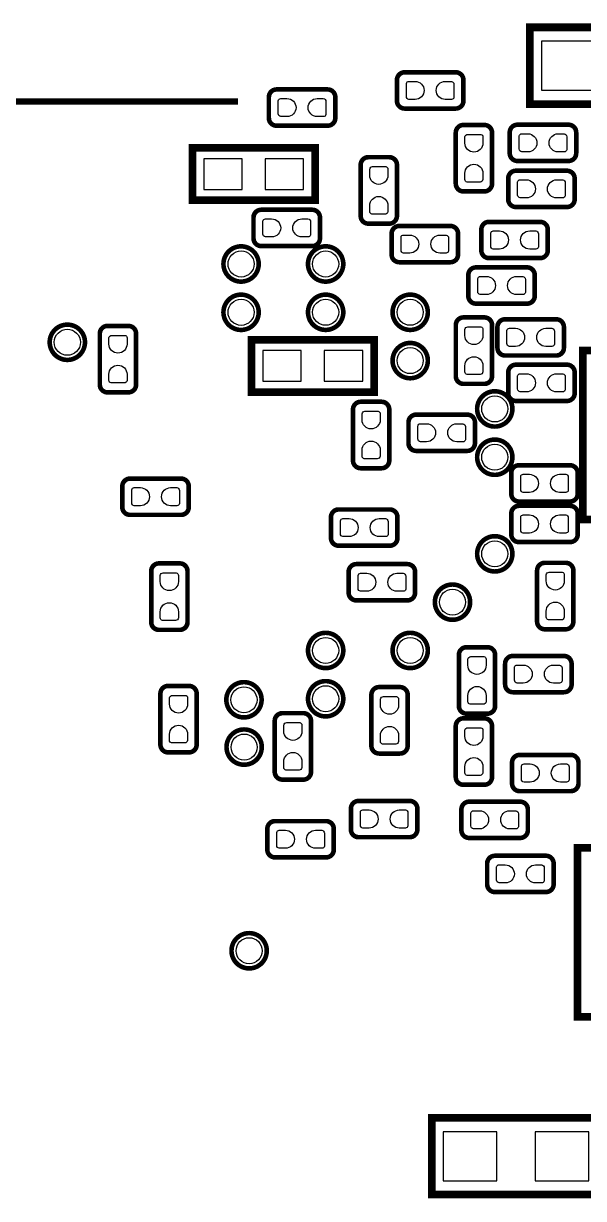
# Model space of a CAD drawing. Extents: x 6 to 176, y -11 to 159.
# Drawn here: x 101.5 to 110.77, y 96.63 to 116.09 of the extents above; entities that cross this region are included whole.
import ezdxf

# ---------------------------------------------------------------- set-up
doc = ezdxf.new("R2010")
doc.units = 0
for name, color, linetype in [('PG_NEW_SLIK-BOT', 231, 'CONTINUOUS'), ('PG_SILKSCREEN_BOTTOM', 122, 'CONTINUOUS'), ('PIN_BOTTOM', 12, 'CONTINUOUS')]:
    doc.layers.add(name, color=color, linetype=linetype)

msp = doc.modelspace()

# ---------------------------------------------------------------- linework, layer by layer
at = {"layer": 'PG_NEW_SLIK-BOT'}
for points, const_width in [([(112.6744, 116.0272), (109.8804, 116.0272), (109.8804, 114.7572), (112.6744, 114.7572), (112.6744, 116.0272)], 0.127), ([(107.67949, 115.155726), (107.67949, 114.809524)], 0.0762), ([(108.652564, 115.282726), (107.80649, 115.282726)], 0.0762), ([(108.779564, 114.809524), (108.779564, 115.155726)], 0.0762), ([(106.531918, 114.998754), (105.685844, 114.998754)], 0.0762), ([(105.558844, 114.871754), (105.558844, 114.525552)], 0.0762), ([(106.658918, 114.525552), (106.658918, 114.871754)], 0.0762), ([(107.80649, 114.682524), (108.652564, 114.682524)], 0.0762), ([(105.685844, 114.398552), (106.531918, 114.398552)], 0.0762), ([(109.126528, 114.41049), (108.780326, 114.41049)], 0.0762), ([(110.519718, 114.414554), (109.673644, 114.414554)], 0.0762), ([(108.653326, 114.28349), (108.653326, 113.437416)], 0.0762), ([(109.253528, 113.437416), (109.253528, 114.28349)], 0.0762), ([(109.546644, 114.287554), (109.546644, 113.941352)], 0.0762), ([(110.646718, 113.941352), (110.646718, 114.287554)], 0.0762), ([(104.2924, 113.166398), (106.3244, 113.166398), (106.3244, 114.029998), (104.2924, 114.029998), (104.2924, 113.166398)], 0.127), ([(107.551982, 113.876836), (107.20578, 113.876836)], 0.0762), ([(109.673644, 113.814352), (110.519718, 113.814352)], 0.0762), ([(107.07878, 113.749836), (107.07878, 112.903762)], 0.0762), ([(107.678982, 112.903762), (107.678982, 113.749836)], 0.0762), ([(110.494318, 113.652554), (109.648244, 113.652554)], 0.0762), ([(109.521244, 113.525554), (109.521244, 113.179352)], 0.0762), ([(110.621318, 113.179352), (110.621318, 113.525554)], 0.0762), ([(108.780326, 113.310416), (109.126528, 113.310416)], 0.0762), ([(106.277918, 113.006124), (105.431844, 113.006124)], 0.0762), ([(109.648244, 113.052352), (110.494318, 113.052352)], 0.0762), ([(105.304844, 112.879124), (105.304844, 112.532922)], 0.0762), ([(106.404918, 112.532922), (106.404918, 112.879124)], 0.0762), ([(107.20578, 112.776762), (107.551982, 112.776762)], 0.0762), ([(108.563918, 112.738154), (107.717844, 112.738154)], 0.0762), ([(109.076236, 112.678972), (109.076236, 112.33277)], 0.0762), ([(110.04931, 112.805972), (109.203236, 112.805972)], 0.0762), ([(110.17631, 112.33277), (110.17631, 112.678972)], 0.0762), ([(107.590844, 112.611154), (107.590844, 112.264952)], 0.0762), ([(108.690918, 112.264952), (108.690918, 112.611154)], 0.0762), ([(105.431844, 112.405922), (106.277918, 112.405922)], 0.0762), ([(107.717844, 112.137952), (108.563918, 112.137952)], 0.0762), ([(109.833664, 112.0521), (108.98759, 112.0521)], 0.0762), ([(109.203236, 112.20577), (110.04931, 112.20577)], 0.0762), ([(108.86059, 111.9251), (108.86059, 111.578898)], 0.0762), ([(109.960664, 111.578898), (109.960664, 111.9251)], 0.0762), ([(108.98759, 111.451898), (109.833664, 111.451898)], 0.0762), ([(103.233728, 111.08309), (102.887526, 111.08309)], 0.0762), ([(108.65358, 111.096806), (108.65358, 110.250732)], 0.0762), ([(109.126782, 111.223806), (108.78058, 111.223806)], 0.0762), ([(109.253782, 110.250732), (109.253782, 111.096806)], 0.0762), ([(109.342936, 111.066072), (109.342936, 110.71987)], 0.0762), ([(110.31601, 111.193072), (109.469936, 111.193072)], 0.0762), ([(110.44301, 110.71987), (110.44301, 111.066072)], 0.0762), ([(102.760526, 110.95609), (102.760526, 110.110016)], 0.0762), ([(103.360728, 110.110016), (103.360728, 110.95609)], 0.0762), ([(107.302554, 110.851696), (105.270554, 110.851696), (105.270554, 109.988096), (107.302554, 109.988096), (107.302554, 110.851696)], 0.127), ([(110.756954, 110.673896), (110.756954, 107.879896), (112.026954, 107.879896), (112.026954, 110.673896), (110.756954, 110.673896)], 0.127), ([(109.469936, 110.59287), (110.31601, 110.59287)], 0.0762), ([(109.521244, 110.313724), (109.521244, 109.967522)], 0.0762), ([(110.494318, 110.440724), (109.648244, 110.440724)], 0.0762), ([(110.621318, 109.967522), (110.621318, 110.313724)], 0.0762), ([(108.78058, 110.123732), (109.126782, 110.123732)], 0.0762), ([(102.887526, 109.983016), (103.233728, 109.983016)], 0.0762), ([(106.95178, 109.699806), (106.95178, 108.853732)], 0.0762), ([(107.424982, 109.826806), (107.07878, 109.826806)], 0.0762), ([(107.551982, 108.853732), (107.551982, 109.699806)], 0.0762), ([(109.648244, 109.840522), (110.494318, 109.840522)], 0.0762), ([(108.843318, 109.613954), (107.997244, 109.613954)], 0.0762), ([(107.870244, 109.486954), (107.870244, 109.140752)], 0.0762), ([(108.970318, 109.140752), (108.970318, 109.486954)], 0.0762), ([(107.997244, 109.013752), (108.843318, 109.013752)], 0.0762), ([(107.07878, 108.726732), (107.424982, 108.726732)], 0.0762), ([(110.544864, 108.7755), (109.69879, 108.7755)], 0.0762), ([(104.10571, 108.554774), (103.259636, 108.554774)], 0.0762), ([(109.57179, 108.6485), (109.57179, 108.302298)], 0.0762), ([(110.671864, 108.302298), (110.671864, 108.6485)], 0.0762), ([(103.132636, 108.427774), (103.132636, 108.081572)], 0.0762), ([(104.23271, 108.081572), (104.23271, 108.427774)], 0.0762), ([(109.69879, 108.175298), (110.544864, 108.175298)], 0.0762), ([(103.259636, 107.954572), (104.10571, 107.954572)], 0.0762), ([(107.560364, 108.043726), (106.71429, 108.043726)], 0.0762), ([(109.57179, 107.97667), (109.57179, 107.630468)], 0.0762), ([(110.544864, 108.10367), (109.69879, 108.10367)], 0.0762), ([(110.671864, 107.630468), (110.671864, 107.97667)], 0.0762), ([(106.58729, 107.916726), (106.58729, 107.570524)], 0.0762), ([(107.687364, 107.570524), (107.687364, 107.916726)], 0.0762), ([(106.71429, 107.443524), (107.560364, 107.443524)], 0.0762), ([(109.69879, 107.503468), (110.544864, 107.503468)], 0.0762), ([(103.611426, 107.023408), (103.611426, 106.177334)], 0.0762), ([(104.084628, 107.150408), (103.738426, 107.150408)], 0.0762), ([(104.211628, 106.177334), (104.211628, 107.023408)], 0.0762), ([(106.879644, 107.011724), (106.879644, 106.665522)], 0.0762), ([(107.852718, 107.138724), (107.006644, 107.138724)], 0.0762), ([(107.979718, 106.665522), (107.979718, 107.011724)], 0.0762), ([(109.999526, 107.03306), (109.999526, 106.186986)], 0.0762), ([(110.472728, 107.16006), (110.126526, 107.16006)], 0.0762), ([(110.599728, 106.186986), (110.599728, 107.03306)], 0.0762), ([(107.006644, 106.538522), (107.852718, 106.538522)], 0.0762), ([(103.738426, 106.050334), (104.084628, 106.050334)], 0.0762), ([(110.126526, 106.059986), (110.472728, 106.059986)], 0.0762), ([(108.70438, 105.635806), (108.70438, 104.789732)], 0.0762), ([(109.177582, 105.762806), (108.83138, 105.762806)], 0.0762), ([(109.304582, 104.789732), (109.304582, 105.635806)], 0.0762), ([(110.443264, 105.618026), (109.59719, 105.618026)], 0.0762), ([(109.47019, 105.491026), (109.47019, 105.144824)], 0.0762), ([(110.570264, 105.144824), (110.570264, 105.491026)], 0.0762), ([(104.236774, 105.121964), (103.890572, 105.121964)], 0.0762), ([(107.729782, 105.102406), (107.38358, 105.102406)], 0.0762), ([(103.763572, 104.994964), (103.763572, 104.14889)], 0.0762), ([(104.363774, 104.14889), (104.363774, 104.994964)], 0.0762), ([(107.25658, 104.975406), (107.25658, 104.129332)], 0.0762), ([(107.856782, 104.129332), (107.856782, 104.975406)], 0.0762), ([(109.59719, 105.017824), (110.443264, 105.017824)], 0.0762), ([(106.129582, 104.670606), (105.78338, 104.670606)], 0.0762), ([(108.83138, 104.662732), (109.177582, 104.662732)], 0.0762), ([(105.65638, 104.543606), (105.65638, 103.697532)], 0.0762), ([(106.256582, 103.697532), (106.256582, 104.543606)], 0.0762), ([(108.653072, 104.458262), (108.653072, 103.612188)], 0.0762), ([(109.126274, 104.585262), (108.780072, 104.585262)], 0.0762), ([(109.253274, 103.612188), (109.253274, 104.458262)], 0.0762), ([(103.890572, 104.02189), (104.236774, 104.02189)], 0.0762), ([(107.38358, 104.002332), (107.729782, 104.002332)], 0.0762), ([(110.557564, 103.979726), (109.71149, 103.979726)], 0.0762), ([(109.58449, 103.852726), (109.58449, 103.506524)], 0.0762), ([(110.684564, 103.506524), (110.684564, 103.852726)], 0.0762), ([(105.78338, 103.570532), (106.129582, 103.570532)], 0.0762), ([(108.780072, 103.485188), (109.126274, 103.485188)], 0.0762), ([(109.71149, 103.379524), (110.557564, 103.379524)], 0.0762), ([(106.917236, 103.090472), (106.917236, 102.74427)], 0.0762), ([(107.89031, 103.217472), (107.044236, 103.217472)], 0.0762), ([(108.01731, 102.74427), (108.01731, 103.090472)], 0.0762), ([(109.719364, 103.205026), (108.87329, 103.205026)], 0.0762), ([(108.74629, 103.078026), (108.74629, 102.731824)], 0.0762), ([(109.846364, 102.731824), (109.846364, 103.078026)], 0.0762), ([(105.533444, 102.755954), (105.533444, 102.409752)], 0.0762), ([(106.506518, 102.882954), (105.660444, 102.882954)], 0.0762), ([(106.633518, 102.409752), (106.633518, 102.755954)], 0.0762), ([(107.044236, 102.61727), (107.89031, 102.61727)], 0.0762), ([(108.87329, 102.604824), (109.719364, 102.604824)], 0.0762), ([(110.146084, 102.309422), (109.30001, 102.309422)], 0.0762), ([(110.6678, 102.4382), (110.6678, 99.6442), (111.9378, 99.6442), (111.9378, 102.4382), (110.6678, 102.4382)], 0.127), ([(105.660444, 102.282752), (106.506518, 102.282752)], 0.0762), ([(109.17301, 102.182422), (109.17301, 101.83622)], 0.0762), ([(110.273084, 101.83622), (110.273084, 102.182422)], 0.0762), ([(109.30001, 101.70922), (110.146084, 101.70922)], 0.0762), ([(111.0488, 97.9678), (108.2548, 97.9678), (108.2548, 96.6978), (111.0488, 96.6978), (111.0488, 97.9678)], 0.127)]:
    msp.add_lwpolyline(points, dxfattribs=dict(at, const_width=const_width))
at = {"layer": 'PG_NEW_SLIK-BOT', "const_width": 0.0762}
for points in [[(107.80649, 115.282726, 0.414214), (107.67949, 115.155726)], [(108.779564, 115.155726, 0.414214), (108.652564, 115.282726)], [(105.685844, 114.998754, 0.414214), (105.558844, 114.871754)], [(106.658918, 114.871754, 0.414214), (106.531918, 114.998754)], [(107.67949, 114.809524, 0.414214), (107.80649, 114.682524)], [(108.652564, 114.682524, 0.414214), (108.779564, 114.809524)], [(105.558844, 114.525552, 0.414214), (105.685844, 114.398552)], [(106.531918, 114.398552, 0.414214), (106.658918, 114.525552)], [(108.780326, 114.41049, 0.414214), (108.653326, 114.28349)], [(109.253528, 114.28349, 0.414214), (109.126528, 114.41049)], [(109.673644, 114.414554, 0.414214), (109.546644, 114.287554)], [(110.646718, 114.287554, 0.414214), (110.519718, 114.414554)], [(107.20578, 113.876836, 0.414214), (107.07878, 113.749836)], [(107.678982, 113.749836, 0.414214), (107.551982, 113.876836)], [(109.546644, 113.941352, 0.414214), (109.673644, 113.814352)], [(110.519718, 113.814352, 0.414214), (110.646718, 113.941352)], [(109.648244, 113.652554, 0.414214), (109.521244, 113.525554)], [(110.621318, 113.525554, 0.414214), (110.494318, 113.652554)], [(108.653326, 113.437416, 0.414214), (108.780326, 113.310416)], [(109.126528, 113.310416, 0.414214), (109.253528, 113.437416)], [(105.431844, 113.006124, 0.414214), (105.304844, 112.879124)], [(106.404918, 112.879124, 0.414214), (106.277918, 113.006124)], [(109.521244, 113.179352, 0.414214), (109.648244, 113.052352)], [(110.494318, 113.052352, 0.414214), (110.621318, 113.179352)], [(107.07878, 112.903762, 0.414214), (107.20578, 112.776762)], [(107.551982, 112.776762, 0.414214), (107.678982, 112.903762)], [(107.717844, 112.738154, 0.414214), (107.590844, 112.611154)], [(108.690918, 112.611154, 0.414214), (108.563918, 112.738154)], [(109.203236, 112.805972, 0.414214), (109.076236, 112.678972)], [(110.17631, 112.678972, 0.414214), (110.04931, 112.805972)], [(105.304844, 112.532922, 0.414214), (105.431844, 112.405922)], [(106.277918, 112.405922, 0.414214), (106.404918, 112.532922)], [(105.39095, 112.108742, 1), (104.80675, 112.108742, 1), (105.39095, 112.108742)], [(106.790998, 112.108742, 1), (106.206798, 112.108742, 1), (106.790998, 112.108742)], [(107.590844, 112.264952, 0.414214), (107.717844, 112.137952)], [(108.563918, 112.137952, 0.414214), (108.690918, 112.264952)], [(109.076236, 112.33277, 0.414214), (109.203236, 112.20577)], [(110.04931, 112.20577, 0.414214), (110.17631, 112.33277)], [(108.98759, 112.0521, 0.414214), (108.86059, 111.9251)], [(109.960664, 111.9251, 0.414214), (109.833664, 112.0521)], [(105.39095, 111.308642, 1), (104.80675, 111.308642, 1), (105.39095, 111.308642)], [(106.790998, 111.308896, 1), (106.206798, 111.308896, 1), (106.790998, 111.308896)], [(108.190792, 111.308896, 1), (107.606592, 111.308896, 1), (108.190792, 111.308896)], [(108.86059, 111.578898, 0.414214), (108.98759, 111.451898)], [(109.833664, 111.451898, 0.414214), (109.960664, 111.578898)], [(102.514654, 110.812326, 1), (101.930454, 110.812326, 1), (102.514654, 110.812326)], [(102.887526, 111.08309, 0.414214), (102.760526, 110.95609)], [(103.360728, 110.95609, 0.414214), (103.233728, 111.08309)], [(108.78058, 111.223806, 0.414214), (108.65358, 111.096806)], [(109.253782, 111.096806, 0.414214), (109.126782, 111.223806)], [(109.469936, 111.193072, 0.414214), (109.342936, 111.066072)], [(110.44301, 111.066072, 0.414214), (110.31601, 111.193072)], [(108.190792, 110.508796, 1), (107.606592, 110.508796, 1), (108.190792, 110.508796)], [(109.342936, 110.71987, 0.414214), (109.469936, 110.59287)], [(110.31601, 110.59287, 0.414214), (110.44301, 110.71987)], [(109.648244, 110.440724, 0.414214), (109.521244, 110.313724)], [(110.621318, 110.313724, 0.414214), (110.494318, 110.440724)], [(102.760526, 110.110016, 0.414214), (102.887526, 109.983016)], [(103.233728, 109.983016, 0.414214), (103.360728, 110.110016)], [(108.65358, 110.250732, 0.414214), (108.78058, 110.123732)], [(109.126782, 110.123732, 0.414214), (109.253782, 110.250732)], [(109.59084, 109.70895, 1), (109.00664, 109.70895, 1), (109.59084, 109.70895)], [(109.521244, 109.967522, 0.414214), (109.648244, 109.840522)], [(110.494318, 109.840522, 0.414214), (110.621318, 109.967522)], [(107.07878, 109.826806, 0.414214), (106.95178, 109.699806)], [(107.551982, 109.699806, 0.414214), (107.424982, 109.826806)], [(107.997244, 109.613954, 0.414214), (107.870244, 109.486954)], [(108.970318, 109.486954, 0.414214), (108.843318, 109.613954)], [(107.870244, 109.140752, 0.414214), (107.997244, 109.013752)], [(108.843318, 109.013752, 0.414214), (108.970318, 109.140752)], [(109.59084, 108.90885, 1), (109.00664, 108.90885, 1), (109.59084, 108.90885)], [(106.95178, 108.853732, 0.414214), (107.07878, 108.726732)], [(107.424982, 108.726732, 0.414214), (107.551982, 108.853732)], [(109.69879, 108.7755, 0.414214), (109.57179, 108.6485)], [(110.671864, 108.6485, 0.414214), (110.544864, 108.7755)], [(103.259636, 108.554774, 0.414214), (103.132636, 108.427774)], [(104.23271, 108.427774, 0.414214), (104.10571, 108.554774)], [(109.57179, 108.302298, 0.414214), (109.69879, 108.175298)], [(110.544864, 108.175298, 0.414214), (110.671864, 108.302298)], [(103.132636, 108.081572, 0.414214), (103.259636, 107.954572)], [(104.10571, 107.954572, 0.414214), (104.23271, 108.081572)], [(106.71429, 108.043726, 0.414214), (106.58729, 107.916726)], [(107.687364, 107.916726, 0.414214), (107.560364, 108.043726)], [(109.69879, 108.10367, 0.414214), (109.57179, 107.97667)], [(110.671864, 107.97667, 0.414214), (110.544864, 108.10367)], [(106.58729, 107.570524, 0.414214), (106.71429, 107.443524)], [(107.560364, 107.443524, 0.414214), (107.687364, 107.570524)], [(109.59084, 107.308904, 1), (109.00664, 107.308904, 1), (109.59084, 107.308904)], [(109.57179, 107.630468, 0.414214), (109.69879, 107.503468)], [(110.544864, 107.503468, 0.414214), (110.671864, 107.630468)], [(103.738426, 107.150408, 0.414214), (103.611426, 107.023408)], [(104.211628, 107.023408, 0.414214), (104.084628, 107.150408)], [(107.006644, 107.138724, 0.414214), (106.879644, 107.011724)], [(107.979718, 107.011724, 0.414214), (107.852718, 107.138724)], [(110.126526, 107.16006, 0.414214), (109.999526, 107.03306)], [(110.599728, 107.03306, 0.414214), (110.472728, 107.16006)], [(108.890816, 106.509058, 1), (108.306616, 106.509058, 1), (108.890816, 106.509058)], [(106.879644, 106.665522, 0.414214), (107.006644, 106.538522)], [(107.852718, 106.538522, 0.414214), (107.979718, 106.665522)], [(103.611426, 106.177334, 0.414214), (103.738426, 106.050334)], [(104.084628, 106.050334, 0.414214), (104.211628, 106.177334)], [(106.790998, 105.708958, 1), (106.206798, 105.708958, 1), (106.790998, 105.708958)], [(108.190792, 105.708958, 1), (107.606592, 105.708958, 1), (108.190792, 105.708958)], [(109.999526, 106.186986, 0.414214), (110.126526, 106.059986)], [(110.472728, 106.059986, 0.414214), (110.599728, 106.186986)], [(108.83138, 105.762806, 0.414214), (108.70438, 105.635806)], [(109.304582, 105.635806, 0.414214), (109.177582, 105.762806)], [(109.59719, 105.618026, 0.414214), (109.47019, 105.491026)], [(110.570264, 105.491026, 0.414214), (110.443264, 105.618026)], [(103.890572, 105.121964, 0.414214), (103.763572, 104.994964)], [(104.363774, 104.994964, 0.414214), (104.236774, 105.121964)], [(105.438702, 104.892348, 1), (104.854502, 104.892348, 1), (105.438702, 104.892348)], [(106.790998, 104.909112, 1), (106.206798, 104.909112, 1), (106.790998, 104.909112)], [(107.38358, 105.102406, 0.414214), (107.25658, 104.975406)], [(107.856782, 104.975406, 0.414214), (107.729782, 105.102406)], [(109.47019, 105.144824, 0.414214), (109.59719, 105.017824)], [(110.443264, 105.017824, 0.414214), (110.570264, 105.144824)], [(105.78338, 104.670606, 0.414214), (105.65638, 104.543606)], [(106.256582, 104.543606, 0.414214), (106.129582, 104.670606)], [(108.70438, 104.789732, 0.414214), (108.83138, 104.662732)], [(109.177582, 104.662732, 0.414214), (109.304582, 104.789732)], [(108.780072, 104.585262, 0.414214), (108.653072, 104.458262)], [(109.253274, 104.458262, 0.414214), (109.126274, 104.585262)], [(105.44175, 104.109012, 1), (104.85755, 104.109012, 1), (105.44175, 104.109012)], [(103.763572, 104.14889, 0.414214), (103.890572, 104.02189)], [(104.236774, 104.02189, 0.414214), (104.363774, 104.14889)], [(107.25658, 104.129332, 0.414214), (107.38358, 104.002332)], [(107.729782, 104.002332, 0.414214), (107.856782, 104.129332)], [(109.71149, 103.979726, 0.414214), (109.58449, 103.852726)], [(110.684564, 103.852726, 0.414214), (110.557564, 103.979726)], [(105.65638, 103.697532, 0.414214), (105.78338, 103.570532)], [(106.129582, 103.570532, 0.414214), (106.256582, 103.697532)], [(108.653072, 103.612188, 0.414214), (108.780072, 103.485188)], [(109.126274, 103.485188, 0.414214), (109.253274, 103.612188)], [(109.58449, 103.506524, 0.414214), (109.71149, 103.379524)], [(110.557564, 103.379524, 0.414214), (110.684564, 103.506524)], [(107.044236, 103.217472, 0.414214), (106.917236, 103.090472)], [(108.01731, 103.090472, 0.414214), (107.89031, 103.217472)], [(108.87329, 103.205026, 0.414214), (108.74629, 103.078026)], [(109.846364, 103.078026, 0.414214), (109.719364, 103.205026)], [(105.660444, 102.882954, 0.414214), (105.533444, 102.755954)], [(106.633518, 102.755954, 0.414214), (106.506518, 102.882954)], [(106.917236, 102.74427, 0.414214), (107.044236, 102.61727)], [(107.89031, 102.61727, 0.414214), (108.01731, 102.74427)], [(108.74629, 102.731824, 0.414214), (108.87329, 102.604824)], [(109.719364, 102.604824, 0.414214), (109.846364, 102.731824)], [(105.533444, 102.409752, 0.414214), (105.660444, 102.282752)], [(106.506518, 102.282752, 0.414214), (106.633518, 102.409752)], [(109.30001, 102.309422, 0.414214), (109.17301, 102.182422)], [(110.273084, 102.182422, 0.414214), (110.146084, 102.309422)], [(109.17301, 101.83622, 0.414214), (109.30001, 101.70922)], [(110.146084, 101.70922, 0.414214), (110.273084, 101.83622)], [(105.5243, 100.7364, 1), (104.9401, 100.7364, 1), (105.5243, 100.7364)]]:
    msp.add_lwpolyline(points, format="xyb", dxfattribs=at)
at = {"layer": 'PG_SILKSCREEN_BOTTOM', "const_width": 0.100076}
msp.add_lwpolyline([(82.855308, 114.798856), (105.046526, 114.798856)], dxfattribs=at)
at = {"layer": 'PIN_BOTTOM'}
for points in [[(110.9599, 114.9858), (110.9599, 115.7986), (110.0709, 115.7986), (110.0709, 114.9858)], [(105.1179, 113.852198), (104.4829, 113.852198), (104.4829, 113.344198), (105.1179, 113.344198)], [(106.1339, 113.852198), (105.4989, 113.852198), (105.4989, 113.344198), (106.1339, 113.344198)], [(105.461054, 110.165896), (106.096054, 110.165896), (106.096054, 110.673896), (105.461054, 110.673896)], [(106.477054, 110.165896), (107.112054, 110.165896), (107.112054, 110.673896), (106.477054, 110.673896)], [(109.3343, 96.9264), (109.3343, 97.7392), (108.4453, 97.7392), (108.4453, 96.9264)], [(110.8583, 96.9264), (110.8583, 97.7392), (109.9693, 97.7392), (109.9693, 96.9264)]]:
    msp.add_lwpolyline(points, close=True, dxfattribs=at)
for points in [[(107.97921, 114.832384), (107.87761, 114.832384, -0.375524), (107.835192, 114.880898), (107.835192, 115.096798, -0.365699), (107.87761, 115.132612), (107.97921, 115.132612, -0.999521)], [(108.47959, 115.132612), (108.58119, 115.132612, -0.375524), (108.623608, 115.084098), (108.623608, 114.868198, -0.365699), (108.58119, 114.832384), (108.47959, 114.832384, -0.999521)], [(105.858564, 114.548412), (105.756964, 114.548412, -0.375524), (105.714546, 114.596926), (105.714546, 114.812826, -0.365699), (105.756964, 114.84864), (105.858564, 114.84864, -0.999521)], [(106.358944, 114.84864), (106.460544, 114.84864, -0.375524), (106.502962, 114.800126), (106.502962, 114.584226, -0.365699), (106.460544, 114.548412), (106.358944, 114.548412, -0.999521)], [(108.80344, 114.110516), (108.80344, 114.212116, -0.375524), (108.851954, 114.254534), (109.067854, 114.254534, -0.365699), (109.103668, 114.212116), (109.103668, 114.110516, -0.999521)], [(109.846364, 113.964212), (109.744764, 113.964212, -0.375524), (109.702346, 114.012726), (109.702346, 114.228626, -0.365699), (109.744764, 114.26444), (109.846364, 114.26444, -0.999521)], [(110.346744, 114.26444), (110.448344, 114.26444, -0.375524), (110.490762, 114.215926), (110.490762, 114.000026, -0.365699), (110.448344, 113.964212), (110.346744, 113.964212, -0.999521)], [(107.22864, 113.577116), (107.22864, 113.678716, -0.375524), (107.277154, 113.721134), (107.493054, 113.721134, -0.365699), (107.528868, 113.678716), (107.528868, 113.577116, -0.999521)], [(109.103668, 113.610136), (109.103668, 113.508536, -0.375524), (109.055154, 113.466118), (108.839254, 113.466118, -0.365699), (108.80344, 113.508536), (108.80344, 113.610136, -0.999521)], [(109.820964, 113.202212), (109.719364, 113.202212, -0.375524), (109.676946, 113.250726), (109.676946, 113.466626, -0.365699), (109.719364, 113.50244), (109.820964, 113.50244, -0.999521)], [(110.321344, 113.50244), (110.422944, 113.50244, -0.375524), (110.465362, 113.453926), (110.465362, 113.238026, -0.365699), (110.422944, 113.202212), (110.321344, 113.202212, -0.999521)], [(107.528868, 113.076736), (107.528868, 112.975136, -0.375524), (107.480354, 112.932718), (107.264454, 112.932718, -0.365699), (107.22864, 112.975136), (107.22864, 113.076736, -0.999521)], [(105.604564, 112.555782), (105.502964, 112.555782, -0.375524), (105.460546, 112.604296), (105.460546, 112.820196, -0.365699), (105.502964, 112.85601), (105.604564, 112.85601, -0.999521)], [(106.104944, 112.85601), (106.206544, 112.85601, -0.375524), (106.248962, 112.807496), (106.248962, 112.591596, -0.365699), (106.206544, 112.555782), (106.104944, 112.555782, -0.999521)], [(109.37621, 112.355884), (109.27461, 112.355884, -0.375524), (109.232192, 112.404398), (109.232192, 112.620298, -0.365699), (109.27461, 112.656112), (109.37621, 112.656112, -0.999521)], [(109.87659, 112.656112), (109.97819, 112.656112, -0.375524), (110.020608, 112.607598), (110.020608, 112.391698, -0.365699), (109.97819, 112.355884), (109.87659, 112.355884, -0.999521)], [(107.890564, 112.287812), (107.788964, 112.287812, -0.375524), (107.746546, 112.336326), (107.746546, 112.552226, -0.365699), (107.788964, 112.58804), (107.890564, 112.58804, -0.999521)], [(108.390944, 112.58804), (108.492544, 112.58804, -0.375524), (108.534962, 112.539526), (108.534962, 112.323626, -0.365699), (108.492544, 112.287812), (108.390944, 112.287812, -0.999521)], [(109.160564, 111.602012), (109.058964, 111.602012, -0.375524), (109.016546, 111.650526), (109.016546, 111.866426, -0.365699), (109.058964, 111.90224), (109.160564, 111.90224, -0.999521)], [(109.660944, 111.90224), (109.762544, 111.90224, -0.375524), (109.804962, 111.853726), (109.804962, 111.637826, -0.365699), (109.762544, 111.602012), (109.660944, 111.602012, -0.999521)], [(102.91064, 110.783116), (102.91064, 110.884716, -0.375524), (102.959154, 110.927134), (103.175054, 110.927134, -0.365699), (103.210868, 110.884716), (103.210868, 110.783116, -0.999521)], [(108.80344, 110.924086), (108.80344, 111.025686, -0.375524), (108.851954, 111.068104), (109.067854, 111.068104, -0.365699), (109.103668, 111.025686), (109.103668, 110.924086, -0.999521)], [(109.64291, 110.742984), (109.54131, 110.742984, -0.375524), (109.498892, 110.791498), (109.498892, 111.007398, -0.365699), (109.54131, 111.043212), (109.64291, 111.043212, -0.999521)], [(110.14329, 111.043212), (110.24489, 111.043212, -0.375524), (110.287308, 110.994698), (110.287308, 110.778798, -0.365699), (110.24489, 110.742984), (110.14329, 110.742984, -0.999521)], [(109.103668, 110.423706), (109.103668, 110.322106, -0.375524), (109.055154, 110.279688), (108.839254, 110.279688, -0.365699), (108.80344, 110.322106), (108.80344, 110.423706, -0.999521)], [(103.210868, 110.282736), (103.210868, 110.181136, -0.375524), (103.162354, 110.138718), (102.946454, 110.138718, -0.365699), (102.91064, 110.181136), (102.91064, 110.282736, -0.999521)], [(109.820964, 109.990382), (109.719364, 109.990382, -0.375524), (109.676946, 110.038896), (109.676946, 110.254796, -0.365699), (109.719364, 110.29061), (109.820964, 110.29061, -0.999521)], [(110.321344, 110.29061), (110.422944, 110.29061, -0.375524), (110.465362, 110.242096), (110.465362, 110.026196, -0.365699), (110.422944, 109.990382), (110.321344, 109.990382, -0.999521)], [(107.10164, 109.527086), (107.10164, 109.628686, -0.375524), (107.150154, 109.671104), (107.366054, 109.671104, -0.365699), (107.401868, 109.628686), (107.401868, 109.527086, -0.999521)], [(108.169964, 109.163612), (108.068364, 109.163612, -0.375524), (108.025946, 109.212126), (108.025946, 109.428026, -0.365699), (108.068364, 109.46384), (108.169964, 109.46384, -0.999521)], [(108.670344, 109.46384), (108.771944, 109.46384, -0.375524), (108.814362, 109.415326), (108.814362, 109.199426, -0.365699), (108.771944, 109.163612), (108.670344, 109.163612, -0.999521)], [(107.401868, 109.026706), (107.401868, 108.925106, -0.375524), (107.353354, 108.882688), (107.137454, 108.882688, -0.365699), (107.10164, 108.925106), (107.10164, 109.026706, -0.999521)], [(109.871764, 108.325412), (109.770164, 108.325412, -0.375524), (109.727746, 108.373926), (109.727746, 108.589826, -0.365699), (109.770164, 108.62564), (109.871764, 108.62564, -0.999521)], [(110.372144, 108.62564), (110.473744, 108.62564, -0.375524), (110.516162, 108.577126), (110.516162, 108.361226, -0.365699), (110.473744, 108.325412), (110.372144, 108.325412, -0.999521)], [(103.43261, 108.104686), (103.33101, 108.104686, -0.375524), (103.288592, 108.1532), (103.288592, 108.3691, -0.365699), (103.33101, 108.404914), (103.43261, 108.404914, -0.999521)], [(103.93299, 108.404914), (104.03459, 108.404914, -0.375524), (104.077008, 108.3564), (104.077008, 108.1405, -0.365699), (104.03459, 108.104686), (103.93299, 108.104686, -0.999521)], [(106.88701, 107.593384), (106.78541, 107.593384, -0.375524), (106.742992, 107.641898), (106.742992, 107.857798, -0.365699), (106.78541, 107.893612), (106.88701, 107.893612, -0.999521)], [(107.38739, 107.893612), (107.48899, 107.893612, -0.375524), (107.531408, 107.845098), (107.531408, 107.629198, -0.365699), (107.48899, 107.593384), (107.38739, 107.593384, -0.999521)], [(109.871764, 107.653582), (109.770164, 107.653582, -0.375524), (109.727746, 107.702096), (109.727746, 107.917996, -0.365699), (109.770164, 107.95381), (109.871764, 107.95381, -0.999521)], [(110.372144, 107.95381), (110.473744, 107.95381, -0.375524), (110.516162, 107.905296), (110.516162, 107.689396, -0.365699), (110.473744, 107.653582), (110.372144, 107.653582, -0.999521)], [(103.761286, 106.850688), (103.761286, 106.952288, -0.375524), (103.8098, 106.994706), (104.0257, 106.994706, -0.365699), (104.061514, 106.952288), (104.061514, 106.850688, -0.999521)], [(107.179364, 106.688382), (107.077764, 106.688382, -0.375524), (107.035346, 106.736896), (107.035346, 106.952796, -0.365699), (107.077764, 106.98861), (107.179364, 106.98861, -0.999521)], [(107.679744, 106.98861), (107.781344, 106.98861, -0.375524), (107.823762, 106.940096), (107.823762, 106.724196, -0.365699), (107.781344, 106.688382), (107.679744, 106.688382, -0.999521)], [(110.14964, 106.860086), (110.14964, 106.961686, -0.375524), (110.198154, 107.004104), (110.414054, 107.004104, -0.365699), (110.449868, 106.961686), (110.449868, 106.860086, -0.999521)], [(104.061514, 106.350308), (104.061514, 106.248708, -0.375524), (104.013, 106.20629), (103.7971, 106.20629, -0.365699), (103.761286, 106.248708), (103.761286, 106.350308, -0.999521)], [(110.449868, 106.359706), (110.449868, 106.258106, -0.375524), (110.401354, 106.215688), (110.185454, 106.215688, -0.365699), (110.14964, 106.258106), (110.14964, 106.359706, -0.999521)], [(108.85424, 105.463086), (108.85424, 105.564686, -0.375524), (108.902754, 105.607104), (109.118654, 105.607104, -0.365699), (109.154468, 105.564686), (109.154468, 105.463086, -0.999521)], [(109.76991, 105.167684), (109.66831, 105.167684, -0.375524), (109.625892, 105.216198), (109.625892, 105.432098, -0.365699), (109.66831, 105.467912), (109.76991, 105.467912, -0.999521)], [(110.27029, 105.467912), (110.37189, 105.467912, -0.375524), (110.414308, 105.419398), (110.414308, 105.203498, -0.365699), (110.37189, 105.167684), (110.27029, 105.167684, -0.999521)], [(109.154468, 104.962706), (109.154468, 104.861106, -0.375524), (109.105954, 104.818688), (108.890054, 104.818688, -0.365699), (108.85424, 104.861106), (108.85424, 104.962706, -0.999521)], [(103.913686, 104.82199), (103.913686, 104.92359, -0.375524), (103.9622, 104.966008), (104.1781, 104.966008, -0.365699), (104.213914, 104.92359), (104.213914, 104.82199, -0.999521)], [(107.40644, 104.802686), (107.40644, 104.904286, -0.375524), (107.454954, 104.946704), (107.670854, 104.946704, -0.365699), (107.706668, 104.904286), (107.706668, 104.802686, -0.999521)], [(105.80624, 104.370886), (105.80624, 104.472486, -0.375524), (105.854754, 104.514904), (106.070654, 104.514904, -0.365699), (106.106468, 104.472486), (106.106468, 104.370886, -0.999521)], [(104.213914, 104.32161), (104.213914, 104.22001, -0.375524), (104.1654, 104.177592), (103.9495, 104.177592, -0.365699), (103.913686, 104.22001), (103.913686, 104.32161, -0.999521)], [(107.706668, 104.302306), (107.706668, 104.200706, -0.375524), (107.658154, 104.158288), (107.442254, 104.158288, -0.365699), (107.40644, 104.200706), (107.40644, 104.302306, -0.999521)], [(108.803186, 104.285288), (108.803186, 104.386888, -0.375524), (108.8517, 104.429306), (109.0676, 104.429306, -0.365699), (109.103414, 104.386888), (109.103414, 104.285288, -0.999521)], [(106.106468, 103.870506), (106.106468, 103.768906, -0.375524), (106.057954, 103.726488), (105.842054, 103.726488, -0.365699), (105.80624, 103.768906), (105.80624, 103.870506, -0.999521)], [(109.103414, 103.784908), (109.103414, 103.683308, -0.375524), (109.0549, 103.64089), (108.839, 103.64089, -0.365699), (108.803186, 103.683308), (108.803186, 103.784908, -0.999521)], [(109.88421, 103.529384), (109.78261, 103.529384, -0.375524), (109.740192, 103.577898), (109.740192, 103.793798, -0.365699), (109.78261, 103.829612), (109.88421, 103.829612, -0.999521)], [(110.38459, 103.829612), (110.48619, 103.829612, -0.375524), (110.528608, 103.781098), (110.528608, 103.565198, -0.365699), (110.48619, 103.529384), (110.38459, 103.529384, -0.999521)], [(107.21721, 102.767384), (107.11561, 102.767384, -0.375524), (107.073192, 102.815898), (107.073192, 103.031798, -0.365699), (107.11561, 103.067612), (107.21721, 103.067612, -0.999521)], [(107.71759, 103.067612), (107.81919, 103.067612, -0.375524), (107.861608, 103.019098), (107.861608, 102.803198, -0.365699), (107.81919, 102.767384), (107.71759, 102.767384, -0.999521)], [(109.04601, 102.754684), (108.94441, 102.754684, -0.375524), (108.901992, 102.803198), (108.901992, 103.019098, -0.365699), (108.94441, 103.054912), (109.04601, 103.054912, -0.999521)], [(109.54639, 103.054912), (109.64799, 103.054912, -0.375524), (109.690408, 103.006398), (109.690408, 102.790498, -0.365699), (109.64799, 102.754684), (109.54639, 102.754684, -0.999521)], [(105.833164, 102.432612), (105.731564, 102.432612, -0.375524), (105.689146, 102.481126), (105.689146, 102.697026, -0.365699), (105.731564, 102.73284), (105.833164, 102.73284, -0.999521)], [(106.333544, 102.73284), (106.435144, 102.73284, -0.375524), (106.477562, 102.684326), (106.477562, 102.468426, -0.365699), (106.435144, 102.432612), (106.333544, 102.432612, -0.999521)], [(109.47273, 101.85908), (109.37113, 101.85908, -0.375524), (109.328712, 101.907594), (109.328712, 102.123494, -0.365699), (109.37113, 102.159308), (109.47273, 102.159308, -0.999521)], [(109.97311, 102.159308), (110.07471, 102.159308, -0.375524), (110.117128, 102.110794), (110.117128, 101.894894, -0.365699), (110.07471, 101.85908), (109.97311, 101.85908, -0.999521)]]:
    msp.add_lwpolyline(points, format="xyb", close=True, dxfattribs=at)
for centre in [(105.09885, 112.108742), (106.498898, 112.108742), (105.09885, 111.308642), (106.498898, 111.308896), (107.898692, 111.308896), (102.222554, 110.812326), (107.898692, 110.508796), (109.29874, 109.70895), (109.29874, 108.90885), (109.29874, 107.308904), (108.598716, 106.509058), (106.498898, 105.708958), (107.898692, 105.708958), (105.146602, 104.892348), (106.498898, 104.909112), (105.14965, 104.109012), (105.2322, 100.7364)]:
    msp.add_circle(centre, 0.2159, dxfattribs=at)

doc.saveas('drawing.dxf')
